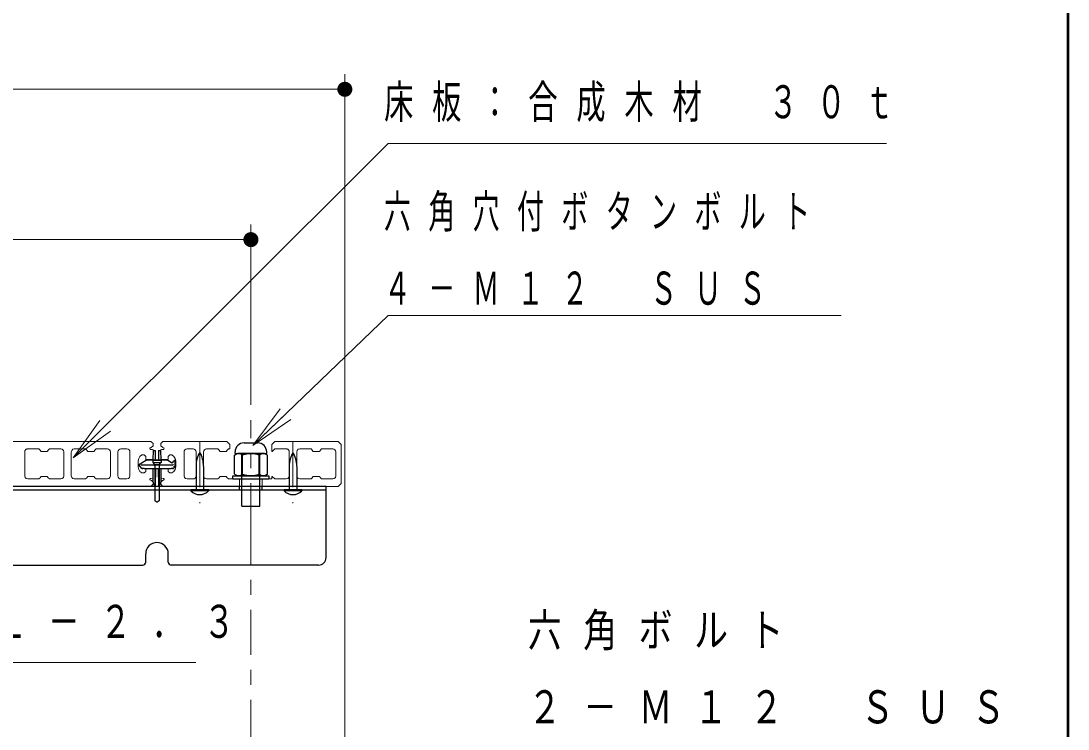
# Model space of a CAD drawing. Units: millimetres on the paper. Extents: x -385 to 0, y -594 to 267.
# Drawn here: x -69.7 to 0, y 156 to 203.1 of the extents above; entities that cross this region are included whole.
import ezdxf

# ---------------------------------------------------------------- set-up
doc = ezdxf.new("R2010")
doc.units = ezdxf.units.MM
doc.linetypes.add('USER1', pattern=[4.5, 2.5, -2])
doc.linetypes.add('USER2', pattern=[6, 3, -1, 1, -1])
doc.layers.add('1_10', color=7, linetype='Continuous', lineweight=25)
doc.layers.add('NAKAMURA図枠', color=7, linetype='Continuous', lineweight=13)
doc.styles.add('ＭＳ ゴシック', font='')
doc.styles.get('ＭＳ ゴシック').set_extended_font_data('MS Gothic')

# ---------------------------------------------------------------- blocks, each defined once
blk = doc.blocks.new('filled_dot')
at = {"color": 0, "linetype": 'Continuous', "lineweight": -2, "const_width": 1.25}
blk.add_lwpolyline([(-0.625, 0, 1), (0.625, 0, 1)], format="xyb", close=True, dxfattribs=at)

msp = doc.modelspace()

# ---------------------------------------------------------------- linework, layer by layer
at = {"layer": '1_10', "lineweight": 13}
for p, q in [((-48.118, 142.974), (-48.118, 199.576)), ((-148.118, 198.576), (-48.118, 198.576)), ((-54.368, 177.577), (-54.368, 189.576)), ((-141.868, 188.576), (-54.368, 188.576)), ((-54.231, 174.884), (-52.415, 177.323)), ((-54.231, 174.884), (-52.068, 176.962)), ((-66.189, 174.064), (-64.419, 176.537)), ((-51.722, 176.602), (-54.231, 174.884)), ((-66.189, 174.064), (-64.065, 176.183)), ((-63.712, 175.829), (-66.189, 174.064)), ((-60.868, 172.504), (-60.802, 172.227)), ((-60.721, 172.204), (-60.773, 172.204)), ((-60.514, 172.204), (-60.463, 172.204)), ((-60.368, 172.504), (-60.434, 172.227))]:
    msp.add_line(p, q, dxfattribs=at)
at = {"layer": '1_10', "linetype": 'USER2', "lineweight": 13}
for p, q in [((-54.368, 169.371), (-54.368, 176.577)), ((-57.768, 175.116), (-57.768, 171.038)), ((-51.568, 175.116), (-51.568, 171.038)), ((-54.368, 118.957), (-54.368, 171.044))]:
    msp.add_line(p, q, dxfattribs=at)
at = {"layer": '1_10', "color": 40, "lineweight": 13}
for p, q in [((-60.218, 175.154), (-55.968, 175.154)), ((-55.768, 174.954), (-55.968, 175.154)), ((-55.768, 174.654), (-55.768, 174.954)), ((-52.768, 175.154), (-52.968, 174.954)), ((-52.968, 174.479), (-52.968, 174.954)), ((-52.768, 175.154), (-48.568, 175.154)), ((-48.568, 175.154), (-48.368, 174.954)), ((-48.368, 174.954), (-48.368, 172.354)), ((-55.868, 174.654), (-55.768, 174.654)), ((-52.943, 174.479), (-52.968, 174.479)), ((-52.943, 172.829), (-52.968, 172.829)), ((-52.968, 172.654), (-52.968, 172.829)), ((-52.943, 172.829), (-52.768, 172.654)), ((-55.118, 172.154), (-60.218, 172.154)), ((-55.868, 172.654), (-55.118, 172.654)), ((-55.118, 172.654), (-55.118, 172.154)), ((-52.968, 172.654), (-53.618, 172.654)), ((-53.618, 172.654), (-53.618, 172.154)), ((-48.568, 172.154), (-53.618, 172.154)), ((-48.568, 172.154), (-48.368, 172.354))]:
    msp.add_line(p, q, dxfattribs=at)
at = {"layer": '1_10'}
for p, q in [((-54.818, 175.054), (-53.918, 175.054)), ((-55.465, 174.24), (-55.268, 174.354)), ((-55.465, 172.968), (-55.465, 174.24)), ((-55.418, 174.354), (-55.418, 174.454)), ((-55.418, 174.354), (-53.318, 174.354)), ((-53.468, 174.354), (-55.268, 174.354)), ((-54.968, 170.854), (-54.968, 174.354)), ((-54.916, 172.968), (-54.916, 174.24)), ((-53.819, 172.968), (-53.819, 174.24)), ((-53.768, 170.854), (-53.768, 174.354)), ((-53.271, 174.24), (-53.468, 174.354)), ((-53.318, 174.354), (-53.318, 174.454)), ((-53.271, 172.968), (-53.271, 174.24)), ((-58.018, 173.491), (-58.018, 171.924)), ((-57.518, 173.491), (-57.518, 171.924)), ((-51.818, 173.491), (-51.818, 171.924)), ((-51.318, 173.491), (-51.318, 171.924)), ((-55.568, 172.654), (-55.568, 172.854)), ((-55.568, 172.854), (-53.168, 172.854)), ((-55.465, 172.968), (-55.268, 172.854)), ((-53.468, 172.854), (-55.268, 172.854)), ((-53.271, 172.968), (-53.468, 172.854)), ((-53.168, 172.854), (-53.168, 172.654)), ((-54.968, 172.154), (-98.118, 172.154)), ((-55.568, 172.654), (-53.168, 172.654)), ((-55.118, 171.924), (-55.118, 172.154)), ((-49.368, 172.154), (-53.768, 172.154)), ((-53.618, 171.924), (-53.618, 172.154)), ((-57.178, 171.924), (-58.358, 171.924)), ((-58.358, 171.924), (-58.358, 171.874)), ((-57.178, 171.874), (-58.358, 171.874)), ((-57.178, 171.924), (-57.178, 171.874)), ((-50.978, 171.924), (-52.158, 171.924)), ((-52.158, 171.924), (-52.158, 171.874)), ((-50.978, 171.874), (-52.158, 171.874)), ((-50.978, 171.924), (-50.978, 171.874)), ((-54.968, 170.854), (-53.768, 170.854))]:
    msp.add_line(p, q, dxfattribs=at)
at = {"layer": '1_10', "color": 14}
for p, q in [((-60.867, 173.952), (-60.857, 174.525)), ((-60.827, 174.554), (-60.718, 174.554)), ((-60.718, 173.952), (-60.718, 174.554)), ((-60.518, 174.554), (-60.409, 174.554)), ((-60.518, 174.554), (-60.518, 173.952)), ((-60.379, 174.525), (-60.369, 173.952)), ((-61.722, 173.662), (-61.818, 173.604)), ((-61.618, 173.354), (-61.818, 173.604)), ((-61.721, 173.604), (-61.818, 173.604)), ((-61.722, 173.662), (-61.672, 173.692)), ((-61.318, 173.904), (-61.672, 173.692)), ((-61.665, 173.604), (-59.565, 173.604)), ((-61.318, 173.904), (-61.131, 173.925)), ((-59.918, 173.904), (-61.318, 173.904)), ((-61.131, 173.925), (-60.867, 173.954)), ((-60.868, 173.904), (-60.867, 173.952)), ((-60.718, 173.952), (-60.718, 173.904)), ((-60.518, 173.904), (-60.518, 173.952)), ((-60.105, 173.925), (-60.369, 173.954)), ((-60.369, 173.952), (-60.368, 173.904)), ((-60.105, 173.925), (-59.918, 173.904)), ((-59.618, 173.704), (-59.918, 173.904)), ((-59.563, 173.759), (-59.618, 173.704)), ((-59.563, 173.759), (-59.513, 173.81)), ((-59.418, 173.904), (-59.513, 173.81)), ((-59.418, 173.454), (-59.418, 173.904)), ((-61.468, 173.354), (-61.618, 173.354)), ((-61.612, 173.354), (-61.551, 173.354)), ((-61.468, 173.354), (-59.673, 173.354)), ((-60.868, 173.307), (-60.868, 173.354)), ((-60.868, 172.504), (-60.868, 173.307)), ((-60.721, 172.204), (-60.702, 173.306)), ((-60.701, 173.354), (-60.702, 173.306)), ((-60.534, 173.306), (-60.535, 173.354)), ((-60.534, 173.306), (-60.514, 172.204)), ((-60.368, 173.354), (-60.368, 173.307)), ((-60.368, 173.307), (-60.368, 172.504)), ((-59.518, 173.354), (-59.673, 173.354)), ((-59.585, 173.354), (-59.524, 173.354)), ((-59.518, 173.354), (-59.418, 173.454)), ((-59.418, 173.454), (-59.513, 173.454))]:
    msp.add_line(p, q, dxfattribs=at)
at = {"layer": '1_10', "color": 4}
for p, q in [((-60.893, 173.904), (-60.893, 173.754)), ((-60.893, 173.904), (-60.343, 173.904)), ((-60.893, 173.754), (-60.818, 173.679)), ((-60.893, 173.754), (-60.343, 173.754)), ((-60.759, 173.62), (-60.477, 173.62)), ((-60.759, 173.537), (-60.759, 171.194)), ((-60.477, 173.537), (-60.477, 171.194)), ((-60.343, 173.754), (-60.418, 173.679)), ((-60.343, 173.904), (-60.343, 173.754)), ((-60.636, 171.108), (-60.759, 171.194)), ((-60.618, 171.104), (-60.636, 171.108)), ((-60.6, 171.108), (-60.618, 171.104)), ((-60.477, 171.194), (-60.6, 171.108))]:
    msp.add_line(p, q, dxfattribs=at)
at = {"layer": '1_10', "color": 190}
for p, q in [((-49.368, 172.154), (-146.868, 172.154)), ((-49.368, 167.424), (-49.368, 172.154)), ((-146.868, 171.924), (-49.368, 171.924)), ((-61.368, 167.124), (-61.368, 167.674)), ((-59.868, 167.124), (-59.868, 167.674)), ((-134.668, 166.924), (-61.568, 166.924)), ((-49.868, 166.924), (-59.668, 166.924))]:
    msp.add_line(p, q, dxfattribs=at)
at = {"layer": '1_10', "color": 190, "linetype": 'USER1', "lineweight": 13}
msp.add_line((-49.368, 171.924), (-146.868, 171.924), dxfattribs=at)
at = {"layer": '1_10', "lineweight": 13}
for points in [[(-66.189, 174.064), (-45.243, 194.966), (-12.072, 194.966)], [(-54.231, 174.884), (-45.234, 183.529), (-15.105, 183.529)], [(-95.872, 167.784), (-88.38, 160.456), (-58.028, 160.456)]]:
    msp.add_lwpolyline(points, dxfattribs=at)
at = {"layer": '1_10', "color": 40, "lineweight": 13}
for points in [[(-75.218, 172.154), (-61.018, 172.154), (-60.868, 172.304), (-60.868, 172.43), (-60.873, 172.452), (-60.887, 172.469), (-60.985, 172.548), (-60.993, 172.553), (-61.002, 172.557), (-61.057, 172.573), (-61.083, 172.592), (-61.093, 172.622), (-61.093, 172.638), (-61.08, 172.672), (-61.047, 172.688), (-60.914, 172.7), (-60.881, 172.716), (-60.868, 172.751), (-60.868, 173.329), (-60.893, 173.354), (-61.343, 173.354), (-61.368, 173.329), (-61.368, 173.154), (-61.468, 173.054), (-61.618, 173.054), (-61.747, 173.155), (-61.834, 173.294), (-61.868, 173.454), (-61.868, 173.854), (-61.834, 174.014), (-61.747, 174.153), (-61.618, 174.254), (-61.468, 174.254), (-61.368, 174.154), (-61.368, 173.979), (-61.343, 173.954), (-60.893, 173.954), (-60.868, 173.979), (-60.868, 174.558), (-60.881, 174.592), (-60.914, 174.608), (-61.047, 174.62), (-61.08, 174.636), (-61.093, 174.671), (-61.093, 174.686), (-61.083, 174.717), (-61.057, 174.735), (-61.002, 174.751), (-60.993, 174.755), (-60.985, 174.76), (-60.887, 174.839), (-60.873, 174.857), (-60.868, 174.879), (-60.868, 175.004), (-61.018, 175.154), (-75.218, 175.154)], [(-60.218, 172.154), (-60.368, 172.304), (-60.368, 172.43), (-60.363, 172.452), (-60.349, 172.469), (-60.251, 172.548), (-60.243, 172.553), (-60.234, 172.557), (-60.179, 172.573), (-60.153, 172.592), (-60.143, 172.622), (-60.143, 172.638), (-60.156, 172.672), (-60.189, 172.688), (-60.322, 172.7), (-60.355, 172.716), (-60.368, 172.751), (-60.368, 173.329), (-60.343, 173.354), (-59.893, 173.354), (-59.868, 173.329), (-59.868, 173.154), (-59.768, 173.054), (-59.618, 173.054), (-59.489, 173.155), (-59.402, 173.294), (-59.368, 173.454), (-59.368, 173.854), (-59.402, 174.014), (-59.489, 174.153), (-59.618, 174.254), (-59.768, 174.254), (-59.868, 174.154), (-59.868, 173.979), (-59.893, 173.954), (-60.343, 173.954), (-60.368, 173.979), (-60.368, 174.558), (-60.355, 174.592), (-60.322, 174.608), (-60.189, 174.62), (-60.156, 174.636), (-60.143, 174.671), (-60.143, 174.686), (-60.153, 174.717), (-60.179, 174.735), (-60.234, 174.751), (-60.243, 174.755), (-60.251, 174.76), (-60.349, 174.839), (-60.363, 174.857), (-60.368, 174.879), (-60.368, 175.004), (-60.218, 175.154)], [(-55.868, 174.654), (-55.968, 174.554), (-55.968, 174.529), (-56.018, 174.479), (-56.418, 174.479), (-56.468, 174.529), (-56.468, 174.554), (-56.568, 174.654), (-57.318, 174.654), (-57.395, 174.639), (-57.459, 174.596), (-57.503, 174.531), (-57.518, 174.454), (-57.518, 172.854)], [(-52.768, 172.654), (-52.018, 172.654), (-51.918, 172.681), (-51.845, 172.754), (-51.818, 172.854), (-51.818, 174.454), (-51.821, 174.489), (-51.83, 174.523), (-51.845, 174.554), (-51.865, 174.583), (-51.889, 174.607), (-51.918, 174.627), (-51.95, 174.642), (-51.983, 174.651), (-52.018, 174.654), (-52.768, 174.654), (-52.943, 174.479)], [(-57.518, 172.854), (-57.491, 172.754), (-57.418, 172.681), (-57.318, 172.654), (-56.568, 172.654), (-56.468, 172.754), (-56.468, 172.779), (-56.418, 172.829), (-56.018, 172.829), (-55.968, 172.779), (-55.968, 172.754), (-55.868, 172.654)]]:
    msp.add_lwpolyline(points, dxfattribs=at)
for points in [[(-67.018, 174.654), (-66.918, 174.627), (-66.845, 174.554), (-66.818, 174.454), (-66.818, 172.854), (-66.845, 172.754), (-66.918, 172.681), (-67.018, 172.654), (-67.768, 172.654), (-67.868, 172.754), (-67.868, 172.779), (-67.918, 172.829), (-68.318, 172.829), (-68.368, 172.779), (-68.368, 172.754), (-68.468, 172.654), (-69.218, 172.654), (-69.318, 172.681), (-69.391, 172.754), (-69.418, 172.854), (-69.418, 174.454), (-69.415, 174.489), (-69.406, 174.523), (-69.391, 174.554), (-69.371, 174.583), (-69.347, 174.607), (-69.318, 174.627), (-69.286, 174.642), (-69.253, 174.651), (-69.218, 174.654), (-68.468, 174.654), (-68.368, 174.554), (-68.368, 174.529), (-68.318, 174.479), (-67.918, 174.479), (-67.868, 174.529), (-67.868, 174.554), (-67.768, 174.654)], [(-63.718, 172.854), (-63.745, 172.754), (-63.818, 172.681), (-63.918, 172.654), (-64.668, 172.654), (-64.768, 172.754), (-64.768, 172.779), (-64.818, 172.829), (-65.218, 172.829), (-65.268, 172.779), (-65.268, 172.754), (-65.368, 172.654), (-66.118, 172.654), (-66.218, 172.681), (-66.291, 172.754), (-66.318, 172.854), (-66.318, 174.454), (-66.291, 174.554), (-66.218, 174.627), (-66.118, 174.654), (-65.368, 174.654), (-65.268, 174.554), (-65.268, 174.529), (-65.218, 174.479), (-64.818, 174.479), (-64.768, 174.529), (-64.768, 174.554), (-64.668, 174.654), (-63.918, 174.654), (-63.841, 174.639), (-63.777, 174.596), (-63.733, 174.531), (-63.718, 174.454)], [(-63.018, 174.654), (-62.618, 174.654), (-62.541, 174.639), (-62.477, 174.596), (-62.433, 174.531), (-62.418, 174.454), (-62.418, 172.854), (-62.445, 172.754), (-62.518, 172.681), (-62.618, 172.654), (-63.018, 172.654), (-63.095, 172.669), (-63.159, 172.713), (-63.203, 172.778), (-63.218, 172.854), (-63.218, 174.454), (-63.203, 174.531), (-63.159, 174.596), (-63.095, 174.639)], [(-58.218, 174.654), (-58.618, 174.654), (-58.695, 174.639), (-58.759, 174.596), (-58.803, 174.531), (-58.818, 174.454), (-58.818, 172.854), (-58.791, 172.754), (-58.718, 172.681), (-58.618, 172.654), (-58.218, 172.654), (-58.141, 172.669), (-58.077, 172.713), (-58.033, 172.778), (-58.018, 172.854), (-58.018, 174.454), (-58.033, 174.531), (-58.077, 174.596), (-58.141, 174.639)], [(-50.218, 174.479), (-50.268, 174.529), (-50.268, 174.554), (-50.368, 174.654), (-51.118, 174.654), (-51.218, 174.627), (-51.291, 174.554), (-51.318, 174.454), (-51.318, 172.854), (-51.291, 172.754), (-51.218, 172.681), (-51.118, 172.654), (-50.368, 172.654), (-50.268, 172.754), (-50.268, 172.779), (-50.218, 172.829), (-49.818, 172.829), (-49.768, 172.779), (-49.768, 172.754), (-49.668, 172.654), (-48.918, 172.654), (-48.818, 172.681), (-48.745, 172.754), (-48.718, 172.854), (-48.718, 174.454), (-48.733, 174.531), (-48.777, 174.596), (-48.841, 174.639), (-48.918, 174.654), (-49.668, 174.654), (-49.768, 174.554), (-49.768, 174.529), (-49.818, 174.479)]]:
    msp.add_lwpolyline(points, close=True, dxfattribs=at)
at = {"layer": '1_10'}
for centre, radius, start, end in [((-54.818, 174.454), 0.6, 90, 180), ((-53.918, 174.454), 0.6, 0, 90), ((-56.216, 173.509), 1.802, 149.4587, 180), ((-59.32, 173.509), 1.802, 0, 30.5413), ((-55.191, 173.84), 0.486, 55.61586, 124.38414), ((-54.368, 172.51), 1.815, 72.41211, 107.58789), ((-53.545, 173.84), 0.486, 55.61586, 124.38414), ((-50.016, 173.509), 1.802, 149.4587, 180), ((-53.12, 173.509), 1.802, 0, 30.5413), ((-55.191, 173.369), 0.486, 235.61587, 304.38414), ((-54.368, 174.698), 1.815, 252.41211, 287.58789), ((-53.545, 173.369), 0.486, 235.61587, 304.38414), ((-57.768, 172.414), 0.799, 222.43594, 317.56406), ((-51.568, 172.414), 0.799, 222.43594, 317.56406)]:
    msp.add_arc(centre, radius, start, end, dxfattribs=at)
at = {"layer": '1_10', "color": 14}
for centre, start, end in [((-60.827, 174.524), 90, 179), ((-60.409, 174.524), 1, 90)]:
    msp.add_arc(centre, 0.03, start, end, dxfattribs=at)
at = {"layer": '1_10', "color": 4}
for centre, start, end in [((-60.959, 173.537), 0, 45), ((-60.277, 173.537), 135, 180)]:
    msp.add_arc(centre, 0.2, start, end, dxfattribs=at)
at = {"layer": '1_10', "lineweight": 13}
for centre, start, end in [((-60.773, 172.234), 193.40703, 270), ((-60.463, 172.234), 270, 346.59297)]:
    msp.add_arc(centre, 0.03, start, end, dxfattribs=at)
at = {"layer": '1_10', "color": 190}
for centre, radius, start, end in [((-60.618, 167.674), 0.75, 0, 180), ((-49.868, 167.424), 0.5, 270, 0), ((-61.568, 167.124), 0.2, 270, 0), ((-59.668, 167.124), 0.2, 180, 270)]:
    msp.add_arc(centre, radius, start, end, dxfattribs=at)
at = {"layer": '1_10', "color": 14}
msp.add_open_spline([(-59.515, 173.605), (-59.516, 173.605), (-59.517, 173.605), (-59.518, 173.605), (-59.519, 173.605), (-59.52, 173.605), (-59.521, 173.605), (-59.522, 173.605), (-59.523, 173.605), (-59.524, 173.605), (-59.525, 173.605), (-59.526, 173.605), (-59.527, 173.605), (-59.528, 173.604), (-59.529, 173.604), (-59.53, 173.604), (-59.531, 173.604), (-59.532, 173.604), (-59.533, 173.604), (-59.535, 173.604), (-59.536, 173.604), (-59.537, 173.604), (-59.538, 173.604), (-59.539, 173.604), (-59.54, 173.604), (-59.541, 173.604), (-59.542, 173.604), (-59.543, 173.604), (-59.544, 173.604), (-59.545, 173.604), (-59.546, 173.604), (-59.547, 173.604), (-59.548, 173.604), (-59.549, 173.604), (-59.55, 173.604), (-59.551, 173.604), (-59.552, 173.604), (-59.553, 173.604), (-59.554, 173.604), (-59.555, 173.604), (-59.556, 173.604), (-59.557, 173.604), (-59.558, 173.604), (-59.559, 173.604), (-59.56, 173.604), (-59.561, 173.604), (-59.562, 173.604), (-59.563, 173.604), (-59.564, 173.604)], degree=3, knots=[0, 0, 0, 0, 1, 1, 1, 2, 2, 2, 3, 3, 3, 4, 4, 4, 5, 5, 5, 6, 6, 6, 7, 7, 7, 8, 8, 8, 9, 9, 9, 10, 10, 10, 11, 11, 11, 12, 12, 12, 13, 13, 13, 14, 14, 14, 15, 15, 15, 16, 16, 16, 16], dxfattribs=at)
at = {"layer": 'NAKAMURA図枠', "lineweight": 50}
msp.add_line((0, 0), (0, 267), dxfattribs=at)

# ---------------------------------------------------------------- block references
at = {"layer": '1_10', "lineweight": 13, "xscale": 0.4, "yscale": 0.4, "rotation": 180}
for p in [(-48.118, 198.576), (-54.368, 188.576)]:
    msp.add_blockref('filled_dot', p, dxfattribs=at)

# ---------------------------------------------------------------- texts
at = {"layer": '1_10', "char_height": 2.199, "attachment_point": 4, "style": 'ＭＳ ゴシック'}
for s, insert in [('\\T1.64;\\W0.65;床板：合成木材\u3000３０ｔ', (-45.507, 197.616)), ('\\T1.64;\\W0.6;六角穴付ボタンボルト', (-45.522, 190.329)), ('\\T1.64;\\W0.6;４－Ｍ１２\u3000ＳＵＳ\u3000', (-45.522, 185.329)), ('\\T1.64;\\W0.7;つなぎ：ＰＬ－２．３', (-88.521, 163.106)), ('\\T1.64;\\W0.75;六角ボルト', (-35.947, 162.48)), ('\\T1.64;\\W0.75;２－Ｍ１２\u3000ＳＵＳ\u3000', (-35.947, 157.48))]:
    msp.add_mtext(s, dxfattribs=dict(at, insert=insert))

doc.saveas('drawing.dxf')
